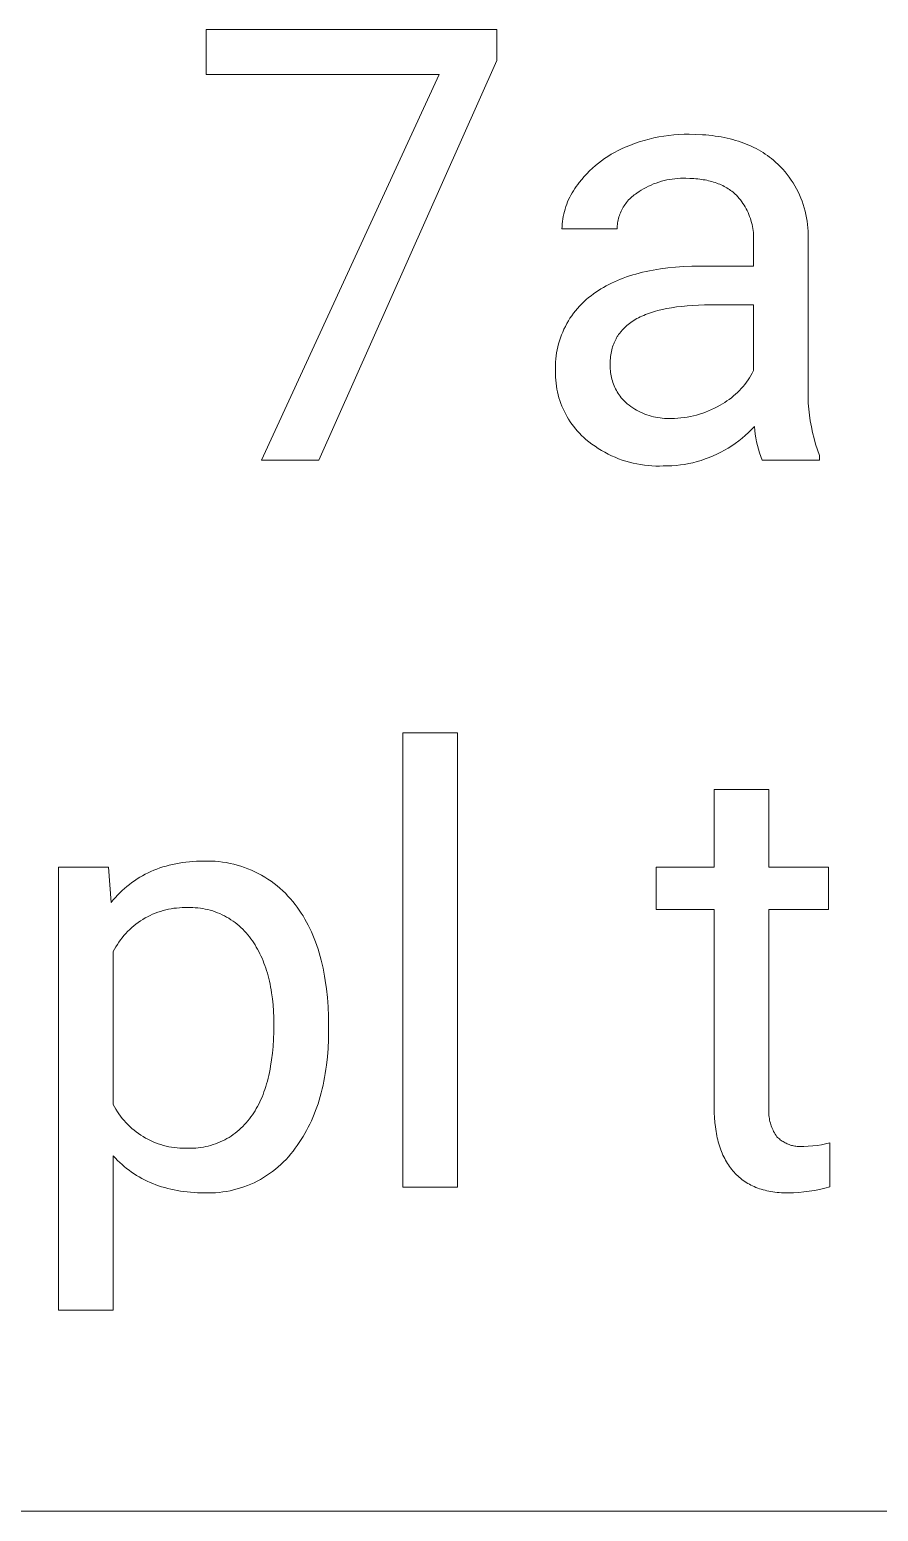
# Model space of a CAD drawing. Header units: millimetres. Extents: x 4001 to 9794, y -321 to 3726.
# Drawn here: x 8336 to 8444.2, y 2.4 to 191.2 of the extents above; entities that cross this region are included whole.
import ezdxf

# ---------------------------------------------------------------- set-up
doc = ezdxf.new("R2010")
doc.units = ezdxf.units.MM
doc.header["$MEASUREMENT"] = 0
doc.layers.add('Domyślny', color=7, linetype='Continuous', true_color=0x000000)

msp = doc.modelspace()

# ---------------------------------------------------------------- linework, layer by layer
at = {"layer": 'Domyślny', "color": 18, "lineweight": 15, "true_color": 0x000000}
for p, q in [((8358.5, 185.49), (8358.5, 191.22)), ((8358.5, 191.22), (8395.57, 191.22)), ((8395.57, 191.22), (8395.57, 187.3)), ((8395.57, 187.3), (8372.85, 136.36)), ((8388.19, 185.49), (8358.5, 185.49)), ((8365.54, 136.36), (8388.19, 185.49)), ((8415.59, 177.42), (8416.22, 177.55)), ((8416.22, 177.55), (8416.85, 177.65)), ((8416.85, 177.65), (8417.49, 177.74)), ((8417.49, 177.74), (8418.13, 177.81)), ((8418.13, 177.81), (8418.77, 177.85)), ((8418.77, 177.85), (8419.42, 177.88)), ((8419.42, 177.88), (8420.06, 177.88)), ((8420.06, 177.88), (8420.93, 177.87)), ((8420.93, 177.87), (8421.78, 177.83)), ((8421.78, 177.83), (8422.19, 177.8)), ((8422.19, 177.8), (8422.6, 177.76)), ((8422.6, 177.76), (8423, 177.71)), ((8423, 177.71), (8423.4, 177.66)), ((8423.4, 177.66), (8423.79, 177.6)), ((8423.79, 177.6), (8424.17, 177.54)), ((8424.17, 177.54), (8424.55, 177.47)), ((8424.55, 177.47), (8424.92, 177.39)), ((8410.14, 175.33), (8410.57, 175.58)), ((8410.57, 175.58), (8411.02, 175.81)), ((8411.02, 175.81), (8411.46, 176.02)), ((8411.46, 176.02), (8411.92, 176.22)), ((8411.92, 176.22), (8412.51, 176.47)), ((8412.51, 176.47), (8413.12, 176.7)), ((8413.12, 176.7), (8413.72, 176.91)), ((8413.72, 176.91), (8414.34, 177.1)), ((8414.34, 177.1), (8414.96, 177.27)), ((8414.96, 177.27), (8415.59, 177.42)), ((8424.92, 177.39), (8425.29, 177.3)), ((8425.29, 177.3), (8425.65, 177.21)), ((8425.65, 177.21), (8426, 177.11)), ((8426, 177.11), (8426.35, 177)), ((8426.35, 177), (8426.69, 176.89)), ((8426.69, 176.89), (8427.03, 176.77)), ((8427.03, 176.77), (8427.36, 176.64)), ((8427.36, 176.64), (8427.68, 176.5)), ((8427.68, 176.5), (8428, 176.36)), ((8428, 176.36), (8428.31, 176.21)), ((8428.31, 176.21), (8428.62, 176.06)), ((8428.62, 176.06), (8428.92, 175.9)), ((8428.92, 175.9), (8429.21, 175.73)), ((8429.21, 175.73), (8429.5, 175.55)), ((8407.74, 173.56), (8408.12, 173.89)), ((8408.12, 173.89), (8408.5, 174.2)), ((8408.5, 174.2), (8408.9, 174.51)), ((8408.9, 174.51), (8409.3, 174.79)), ((8409.3, 174.79), (8409.72, 175.07)), ((8409.72, 175.07), (8410.14, 175.33)), ((8429.5, 175.55), (8429.78, 175.37)), ((8429.78, 175.37), (8430.05, 175.18)), ((8430.05, 175.18), (8430.32, 174.98)), ((8430.32, 174.98), (8430.59, 174.78)), ((8430.59, 174.78), (8430.84, 174.57)), ((8430.84, 174.57), (8431.09, 174.35)), ((8431.09, 174.35), (8431.41, 174.05)), ((8431.41, 174.05), (8431.72, 173.75)), ((8431.72, 173.75), (8432.01, 173.43)), ((8406.06, 171.73), (8406.37, 172.12)), ((8406.37, 172.12), (8406.69, 172.49)), ((8406.69, 172.49), (8407.03, 172.86)), ((8407.03, 172.86), (8407.38, 173.22)), ((8407.38, 173.22), (8407.74, 173.56)), ((8416.53, 171.89), (8416.2, 171.79)), ((8416.87, 171.98), (8416.53, 171.89)), ((8417.22, 172.06), (8416.87, 171.98)), ((8417.56, 172.12), (8417.22, 172.06)), ((8417.91, 172.18), (8417.56, 172.12)), ((8418.25, 172.22), (8417.91, 172.18)), ((8418.6, 172.25), (8418.25, 172.22)), ((8418.95, 172.27), (8418.6, 172.25)), ((8419.3, 172.27), (8418.95, 172.27)), ((8419.66, 172.27), (8419.3, 172.27)), ((8420.18, 172.26), (8419.66, 172.27)), ((8420.69, 172.24), (8420.18, 172.26)), ((8420.93, 172.22), (8420.69, 172.24)), ((8421.18, 172.19), (8420.93, 172.22)), ((8421.42, 172.17), (8421.18, 172.19)), ((8421.65, 172.14), (8421.42, 172.17)), ((8421.88, 172.1), (8421.65, 172.14)), ((8422.11, 172.06), (8421.88, 172.1)), ((8422.33, 172.02), (8422.11, 172.06)), ((8422.55, 171.97), (8422.33, 172.02)), ((8422.77, 171.91), (8422.55, 171.97)), ((8422.98, 171.86), (8422.77, 171.91)), ((8423.19, 171.8), (8422.98, 171.86)), ((8432.01, 173.43), (8432.3, 173.1)), ((8432.3, 173.1), (8432.57, 172.76)), ((8432.57, 172.76), (8432.83, 172.41)), ((8432.83, 172.41), (8433.08, 172.05)), ((8433.08, 172.05), (8433.32, 171.69)), ((8404.84, 169.85), (8404.99, 170.13)), ((8404.99, 170.13), (8405.14, 170.41)), ((8405.14, 170.41), (8405.31, 170.69)), ((8405.31, 170.69), (8405.48, 170.96)), ((8405.48, 170.96), (8405.66, 171.22)), ((8405.66, 171.22), (8405.86, 171.48)), ((8405.86, 171.48), (8406.06, 171.73)), ((8412.92, 170.04), (8412.77, 169.91)), ((8413.07, 170.16), (8412.92, 170.04)), ((8413.23, 170.27), (8413.07, 170.16)), ((8413.39, 170.38), (8413.23, 170.27)), ((8413.68, 170.58), (8413.39, 170.38)), ((8413.97, 170.77), (8413.68, 170.58)), ((8414.27, 170.94), (8413.97, 170.77)), ((8414.58, 171.11), (8414.27, 170.94)), ((8414.9, 171.27), (8414.58, 171.11)), ((8415.21, 171.41), (8414.9, 171.27)), ((8415.54, 171.55), (8415.21, 171.41)), ((8415.87, 171.67), (8415.54, 171.55)), ((8416.2, 171.79), (8415.87, 171.67)), ((8423.39, 171.73), (8423.19, 171.8)), ((8423.59, 171.66), (8423.39, 171.73)), ((8423.78, 171.59), (8423.59, 171.66)), ((8423.98, 171.51), (8423.78, 171.59)), ((8424.16, 171.43), (8423.98, 171.51)), ((8424.35, 171.34), (8424.16, 171.43)), ((8424.53, 171.25), (8424.35, 171.34)), ((8424.7, 171.16), (8424.53, 171.25)), ((8424.87, 171.06), (8424.7, 171.16)), ((8425.04, 170.95), (8424.87, 171.06)), ((8425.2, 170.85), (8425.04, 170.95)), ((8425.36, 170.73), (8425.2, 170.85)), ((8425.52, 170.62), (8425.36, 170.73)), ((8425.67, 170.5), (8425.52, 170.62)), ((8425.82, 170.37), (8425.67, 170.5)), ((8425.96, 170.24), (8425.82, 170.37)), ((8426.1, 170.11), (8425.96, 170.24)), ((8426.28, 169.91), (8426.1, 170.11)), ((8426.45, 169.71), (8426.28, 169.91)), ((8433.32, 171.69), (8433.55, 171.32)), ((8433.55, 171.32), (8433.76, 170.94)), ((8433.76, 170.94), (8433.96, 170.55)), ((8433.96, 170.55), (8434.14, 170.15)), ((8434.14, 170.15), (8434.31, 169.75)), ((8404.09, 167.73), (8404.17, 168.05)), ((8404.17, 168.05), (8404.25, 168.36)), ((8404.25, 168.36), (8404.35, 168.66)), ((8404.35, 168.66), (8404.46, 168.96)), ((8404.46, 168.96), (8404.58, 169.26)), ((8404.58, 169.26), (8404.7, 169.56)), ((8404.7, 169.56), (8404.84, 169.85)), ((8411.39, 168.07), (8411.32, 167.89)), ((8411.48, 168.24), (8411.39, 168.07)), ((8411.57, 168.41), (8411.48, 168.24)), ((8411.66, 168.58), (8411.57, 168.41)), ((8411.77, 168.75), (8411.66, 168.58)), ((8411.87, 168.91), (8411.77, 168.75)), ((8411.99, 169.06), (8411.87, 168.91)), ((8412.1, 169.21), (8411.99, 169.06)), ((8412.23, 169.36), (8412.1, 169.21)), ((8412.36, 169.51), (8412.23, 169.36)), ((8412.49, 169.65), (8412.36, 169.51)), ((8412.63, 169.78), (8412.49, 169.65)), ((8412.77, 169.91), (8412.63, 169.78)), ((8426.62, 169.51), (8426.45, 169.71)), ((8426.78, 169.29), (8426.62, 169.51)), ((8426.94, 169.08), (8426.78, 169.29)), ((8427.08, 168.85), (8426.94, 169.08)), ((8427.22, 168.62), (8427.08, 168.85)), ((8427.35, 168.39), (8427.22, 168.62)), ((8427.47, 168.16), (8427.35, 168.39)), ((8427.59, 167.91), (8427.47, 168.16)), ((8434.31, 169.75), (8434.47, 169.35)), ((8434.47, 169.35), (8434.61, 168.94)), ((8434.61, 168.94), (8434.74, 168.52)), ((8434.74, 168.52), (8434.85, 168.1)), ((8434.85, 168.1), (8434.96, 167.68)), ((8403.86, 165.83), (8403.87, 166.15)), ((8403.87, 166.15), (8403.89, 166.47)), ((8403.89, 166.47), (8403.93, 166.79)), ((8403.93, 166.79), (8403.97, 167.1)), ((8403.97, 167.1), (8404.03, 167.42)), ((8404.03, 167.42), (8404.09, 167.73)), ((8410.9, 166.21), (8410.89, 166.02)), ((8410.92, 166.4), (8410.9, 166.21)), ((8410.95, 166.6), (8410.92, 166.4)), ((8410.98, 166.79), (8410.95, 166.6)), ((8411.02, 166.97), (8410.98, 166.79)), ((8411.07, 167.16), (8411.02, 166.97)), ((8411.12, 167.35), (8411.07, 167.16)), ((8411.18, 167.53), (8411.12, 167.35)), ((8411.24, 167.71), (8411.18, 167.53)), ((8411.32, 167.89), (8411.24, 167.71)), ((8427.7, 167.67), (8427.59, 167.91)), ((8427.79, 167.42), (8427.7, 167.67)), ((8427.88, 167.17), (8427.79, 167.42)), ((8427.96, 166.92), (8427.88, 167.17)), ((8428.03, 166.66), (8427.96, 166.92)), ((8428.1, 166.4), (8428.03, 166.66)), ((8428.15, 166.14), (8428.1, 166.4)), ((8428.2, 165.88), (8428.15, 166.14)), ((8434.96, 167.68), (8435.04, 167.25)), ((8435.04, 167.25), (8435.11, 166.82)), ((8435.11, 166.82), (8435.17, 166.39)), ((8435.17, 166.39), (8435.21, 165.95)), ((8410.88, 165.83), (8403.86, 165.83)), ((8410.89, 166.02), (8410.88, 165.83)), ((8428.23, 165.61), (8428.2, 165.88)), ((8428.26, 165.35), (8428.23, 165.61)), ((8428.28, 165.08), (8428.26, 165.35)), ((8428.29, 164.82), (8428.28, 165.08)), ((8428.28, 164.28), (8428.29, 164.55)), ((8428.28, 161.08), (8428.28, 164.28)), ((8428.29, 164.55), (8428.29, 164.82)), ((8435.21, 165.95), (8435.23, 165.52)), ((8435.23, 165.52), (8435.25, 165.09)), ((8435.25, 165.09), (8435.24, 164.65)), ((8435.24, 164.65), (8435.24, 145.9)), ((8414.58, 160.41), (8415.02, 160.5)), ((8415.02, 160.5), (8415.47, 160.58)), ((8415.47, 160.58), (8416.4, 160.74)), ((8416.4, 160.74), (8417.36, 160.86)), ((8417.36, 160.86), (8418.35, 160.96)), ((8418.35, 160.96), (8419.36, 161.03)), ((8419.36, 161.03), (8420.41, 161.07)), ((8420.41, 161.07), (8421.49, 161.08)), ((8421.49, 161.08), (8428.28, 161.08)), ((8409.5, 158.57), (8409.84, 158.75)), ((8409.84, 158.75), (8410.19, 158.93)), ((8410.19, 158.93), (8410.55, 159.1)), ((8410.55, 159.1), (8410.92, 159.26)), ((8410.92, 159.26), (8411.3, 159.41)), ((8411.3, 159.41), (8411.68, 159.56)), ((8411.68, 159.56), (8412.07, 159.7)), ((8412.07, 159.7), (8412.47, 159.84)), ((8412.47, 159.84), (8412.88, 159.96)), ((8412.88, 159.96), (8413.29, 160.08)), ((8413.29, 160.08), (8413.71, 160.2)), ((8413.71, 160.2), (8414.14, 160.31)), ((8414.14, 160.31), (8414.58, 160.41)), ((8406.66, 156.55), (8406.95, 156.82)), ((8406.95, 156.82), (8407.26, 157.07)), ((8407.26, 157.07), (8407.57, 157.32)), ((8407.57, 157.32), (8407.89, 157.55)), ((8407.89, 157.55), (8408.19, 157.77)), ((8408.19, 157.77), (8408.51, 157.98)), ((8408.51, 157.98), (8408.83, 158.18)), ((8408.83, 158.18), (8409.16, 158.38)), ((8409.16, 158.38), (8409.5, 158.57)), ((8405.11, 154.76), (8405.34, 155.08)), ((8405.34, 155.08), (8405.58, 155.4)), ((8405.58, 155.4), (8405.84, 155.7)), ((8405.84, 155.7), (8406.1, 155.99)), ((8406.1, 155.99), (8406.38, 156.28)), ((8406.38, 156.28), (8406.66, 156.55)), ((8414.29, 154.81), (8414.06, 154.71)), ((8414.52, 154.91), (8414.29, 154.81)), ((8414.76, 155), (8414.52, 154.91)), ((8415.01, 155.09), (8414.76, 155)), ((8415.26, 155.18), (8415.01, 155.09)), ((8415.52, 155.26), (8415.26, 155.18)), ((8415.79, 155.34), (8415.52, 155.26)), ((8416.06, 155.41), (8415.79, 155.34)), ((8416.62, 155.55), (8416.06, 155.41)), ((8417.21, 155.68), (8416.62, 155.55)), ((8417.83, 155.79), (8417.21, 155.68)), ((8418.46, 155.88), (8417.83, 155.79)), ((8419.13, 155.96), (8418.46, 155.88)), ((8419.81, 156.03), (8419.13, 155.96)), ((8420.53, 156.08), (8419.81, 156.03)), ((8421.27, 156.11), (8420.53, 156.08)), ((8422.03, 156.14), (8421.27, 156.11)), ((8422.82, 156.14), (8422.03, 156.14)), ((8428.28, 156.14), (8422.82, 156.14)), ((8428.28, 147.77), (8428.28, 156.14)), ((8403.95, 152.69), (8404.11, 153.05)), ((8404.11, 153.05), (8404.29, 153.41)), ((8404.29, 153.41), (8404.47, 153.76)), ((8404.47, 153.76), (8404.67, 154.1)), ((8404.67, 154.1), (8404.88, 154.44)), ((8404.88, 154.44), (8405.11, 154.76)), ((8411.66, 153.07), (8411.52, 152.92)), ((8411.81, 153.22), (8411.66, 153.07)), ((8411.96, 153.36), (8411.81, 153.22)), ((8412.12, 153.5), (8411.96, 153.36)), ((8412.29, 153.64), (8412.12, 153.5)), ((8412.46, 153.77), (8412.29, 153.64)), ((8412.64, 153.9), (8412.46, 153.77)), ((8412.82, 154.03), (8412.64, 153.9)), ((8413.01, 154.15), (8412.82, 154.03)), ((8413.21, 154.27), (8413.01, 154.15)), ((8413.41, 154.39), (8413.21, 154.27)), ((8413.62, 154.5), (8413.41, 154.39)), ((8413.84, 154.61), (8413.62, 154.5)), ((8414.06, 154.71), (8413.84, 154.61)), ((8403.33, 150.82), (8403.43, 151.2)), ((8403.43, 151.2), (8403.54, 151.58)), ((8403.54, 151.58), (8403.66, 151.96)), ((8403.66, 151.96), (8403.8, 152.33)), ((8403.8, 152.33), (8403.95, 152.69)), ((8410.46, 151.19), (8410.39, 151)), ((8410.5, 151.29), (8410.46, 151.19)), ((8410.54, 151.38), (8410.5, 151.29)), ((8410.58, 151.48), (8410.54, 151.38)), ((8410.62, 151.57), (8410.58, 151.48)), ((8410.67, 151.66), (8410.62, 151.57)), ((8410.71, 151.75), (8410.67, 151.66)), ((8410.76, 151.84), (8410.71, 151.75)), ((8410.81, 151.93), (8410.76, 151.84)), ((8410.86, 152.02), (8410.81, 151.93)), ((8410.91, 152.1), (8410.86, 152.02)), ((8410.97, 152.19), (8410.91, 152.1)), ((8411.02, 152.27), (8410.97, 152.19)), ((8411.08, 152.36), (8411.02, 152.27)), ((8411.14, 152.44), (8411.08, 152.36)), ((8411.2, 152.52), (8411.14, 152.44)), ((8411.26, 152.6), (8411.2, 152.52)), ((8411.32, 152.68), (8411.26, 152.6)), ((8411.39, 152.76), (8411.32, 152.68)), ((8411.52, 152.92), (8411.39, 152.76)), ((8403.04, 148.86), (8403.07, 149.26)), ((8403.07, 149.26), (8403.11, 149.65)), ((8403.11, 149.65), (8403.17, 150.04)), ((8403.17, 150.04), (8403.24, 150.43)), ((8403.24, 150.43), (8403.33, 150.82)), ((8410.04, 149.33), (8410.02, 149.1)), ((8410.06, 149.55), (8410.04, 149.33)), ((8410.09, 149.77), (8410.06, 149.55)), ((8410.12, 149.98), (8410.09, 149.77)), ((8410.16, 150.19), (8410.12, 149.98)), ((8410.21, 150.4), (8410.16, 150.19)), ((8410.26, 150.61), (8410.21, 150.4)), ((8410.32, 150.81), (8410.26, 150.61)), ((8410.39, 151), (8410.32, 150.81)), ((8403.02, 148.47), (8403.04, 148.86)), ((8403.02, 148.07), (8403.02, 148.47)), ((8403.03, 147.67), (8403.02, 148.07)), ((8403.03, 147.3), (8403.03, 147.67)), ((8403.04, 146.92), (8403.03, 147.3)), ((8410.01, 148.64), (8410, 148.42)), ((8410, 148.42), (8410, 148.2)), ((8410, 148.2), (8410.01, 147.98)), ((8410.02, 149.1), (8410.01, 148.87)), ((8410.01, 148.87), (8410.01, 148.64)), ((8410.01, 147.98), (8410.03, 147.76)), ((8410.03, 147.76), (8410.05, 147.54)), ((8410.05, 147.54), (8410.08, 147.32)), ((8410.08, 147.32), (8410.12, 147.1)), ((8427.95, 147.16), (8428.12, 147.46)), ((8428.12, 147.46), (8428.28, 147.77)), ((8403.06, 146.54), (8403.04, 146.92)), ((8403.1, 146.17), (8403.06, 146.54)), ((8403.15, 145.79), (8403.1, 146.17)), ((8403.21, 145.42), (8403.15, 145.79)), ((8403.28, 145.05), (8403.21, 145.42)), ((8410.12, 147.1), (8410.17, 146.88)), ((8410.17, 146.88), (8410.22, 146.67)), ((8410.22, 146.67), (8410.28, 146.46)), ((8410.28, 146.46), (8410.35, 146.25)), ((8410.35, 146.25), (8410.43, 146.04)), ((8410.43, 146.04), (8410.51, 145.83)), ((8410.51, 145.83), (8410.6, 145.63)), ((8410.6, 145.63), (8410.7, 145.43)), ((8410.7, 145.43), (8410.8, 145.24)), ((8426.49, 145.24), (8426.72, 145.5)), ((8426.72, 145.5), (8426.95, 145.76)), ((8426.95, 145.76), (8427.17, 146.02)), ((8427.17, 146.02), (8427.38, 146.3)), ((8427.38, 146.3), (8427.58, 146.58)), ((8427.58, 146.58), (8427.77, 146.87)), ((8427.77, 146.87), (8427.95, 147.16)), ((8435.24, 145.9), (8435.23, 145.14)), ((8403.37, 144.68), (8403.28, 145.05)), ((8403.47, 144.32), (8403.37, 144.68)), ((8403.59, 143.96), (8403.47, 144.32)), ((8403.71, 143.6), (8403.59, 143.96)), ((8403.85, 143.25), (8403.71, 143.6)), ((8410.8, 145.24), (8410.91, 145.05)), ((8410.91, 145.05), (8411.03, 144.86)), ((8411.03, 144.86), (8411.16, 144.67)), ((8411.16, 144.67), (8411.29, 144.5)), ((8411.29, 144.5), (8411.42, 144.32)), ((8411.42, 144.32), (8411.56, 144.15)), ((8411.56, 144.15), (8411.71, 143.99)), ((8411.71, 143.99), (8411.87, 143.83)), ((8411.87, 143.83), (8412.03, 143.68)), ((8412.03, 143.68), (8412.19, 143.53)), ((8412.19, 143.53), (8412.42, 143.35)), ((8424.01, 143.37), (8424.32, 143.54)), ((8424.32, 143.54), (8424.61, 143.72)), ((8424.61, 143.72), (8424.9, 143.91)), ((8424.9, 143.91), (8425.18, 144.11)), ((8425.18, 144.11), (8425.46, 144.32)), ((8425.46, 144.32), (8425.73, 144.54)), ((8425.73, 144.54), (8425.99, 144.76)), ((8425.99, 144.76), (8426.24, 145)), ((8426.24, 145), (8426.49, 145.24)), ((8435.23, 145.14), (8435.24, 144.38)), ((8435.24, 144.38), (8435.27, 143.62)), ((8435.27, 143.62), (8435.33, 142.87)), ((8404, 142.9), (8403.85, 143.25)), ((8404.16, 142.56), (8404, 142.9)), ((8404.33, 142.23), (8404.16, 142.56)), ((8404.51, 141.9), (8404.33, 142.23)), ((8404.71, 141.57), (8404.51, 141.9)), ((8412.42, 143.35), (8412.65, 143.18)), ((8412.65, 143.18), (8412.89, 143.02)), ((8412.89, 143.02), (8413.13, 142.87)), ((8413.13, 142.87), (8413.38, 142.72)), ((8413.38, 142.72), (8413.63, 142.59)), ((8413.63, 142.59), (8413.89, 142.46)), ((8413.89, 142.46), (8414.15, 142.34)), ((8414.15, 142.34), (8414.42, 142.23)), ((8414.42, 142.23), (8414.69, 142.13)), ((8414.69, 142.13), (8414.96, 142.04)), ((8414.96, 142.04), (8415.24, 141.96)), ((8415.24, 141.96), (8415.52, 141.89)), ((8415.52, 141.89), (8415.8, 141.83)), ((8415.8, 141.83), (8416.08, 141.78)), ((8416.08, 141.78), (8416.37, 141.74)), ((8416.37, 141.74), (8416.65, 141.7)), ((8416.65, 141.7), (8416.94, 141.68)), ((8416.94, 141.68), (8417.23, 141.67)), ((8417.23, 141.67), (8417.52, 141.67)), ((8417.52, 141.67), (8417.8, 141.68)), ((8417.8, 141.68), (8418.21, 141.68)), ((8418.21, 141.68), (8418.62, 141.7)), ((8418.62, 141.7), (8419.02, 141.74)), ((8419.02, 141.74), (8419.43, 141.78)), ((8419.43, 141.78), (8419.83, 141.84)), ((8419.83, 141.84), (8420.23, 141.92)), ((8420.23, 141.92), (8420.63, 142)), ((8420.63, 142), (8421.02, 142.11)), ((8421.02, 142.11), (8421.41, 142.22)), ((8421.41, 142.22), (8421.8, 142.35)), ((8421.8, 142.35), (8422.18, 142.49)), ((8422.18, 142.49), (8422.56, 142.64)), ((8422.56, 142.64), (8422.93, 142.8)), ((8422.93, 142.8), (8423.3, 142.98)), ((8423.3, 142.98), (8423.66, 143.17)), ((8423.66, 143.17), (8424.01, 143.37)), ((8435.33, 142.87), (8435.41, 142.11)), ((8435.41, 142.11), (8435.52, 141.36)), ((8404.91, 141.26), (8404.71, 141.57)), ((8405.13, 140.95), (8404.91, 141.26)), ((8405.36, 140.65), (8405.13, 140.95)), ((8405.59, 140.35), (8405.36, 140.65)), ((8405.84, 140.07), (8405.59, 140.35)), ((8406.1, 139.79), (8405.84, 140.07)), ((8406.36, 139.52), (8406.1, 139.79)), ((8427.63, 139.88), (8427.23, 139.51)), ((8428.02, 140.26), (8427.63, 139.88)), ((8428.39, 140.65), (8428.02, 140.26)), ((8428.44, 140.16), (8428.39, 140.65)), ((8428.5, 139.68), (8428.44, 140.16)), ((8435.52, 141.36), (8435.66, 140.62)), ((8435.66, 140.62), (8435.82, 139.87)), ((8435.82, 139.87), (8436, 139.14)), ((8406.64, 139.26), (8406.36, 139.52)), ((8406.92, 139.01), (8406.64, 139.26)), ((8407.3, 138.71), (8406.92, 139.01)), ((8407.68, 138.41), (8407.3, 138.71)), ((8408.08, 138.13), (8407.68, 138.41)), ((8408.48, 137.86), (8408.08, 138.13)), ((8408.89, 137.6), (8408.48, 137.86)), ((8425.05, 137.9), (8424.58, 137.63)), ((8425.51, 138.19), (8425.05, 137.9)), ((8425.95, 138.5), (8425.51, 138.19)), ((8426.39, 138.82), (8425.95, 138.5)), ((8426.82, 139.16), (8426.39, 138.82)), ((8427.23, 139.51), (8426.82, 139.16)), ((8428.57, 139.19), (8428.5, 139.68)), ((8428.67, 138.71), (8428.57, 139.19)), ((8428.78, 138.24), (8428.67, 138.71)), ((8428.9, 137.76), (8428.78, 138.24)), ((8436, 139.14), (8436.2, 138.41)), ((8436.2, 138.41), (8436.43, 137.68)), ((8372.85, 136.36), (8365.54, 136.36)), ((8409.32, 137.36), (8408.89, 137.6)), ((8409.74, 137.14), (8409.32, 137.36)), ((8410.18, 136.93), (8409.74, 137.14)), ((8410.62, 136.73), (8410.18, 136.93)), ((8411.07, 136.55), (8410.62, 136.73)), ((8411.53, 136.38), (8411.07, 136.55)), ((8411.99, 136.23), (8411.53, 136.38)), ((8412.46, 136.1), (8411.99, 136.23)), ((8412.93, 135.98), (8412.46, 136.1)), ((8413.4, 135.88), (8412.93, 135.98)), ((8420.55, 136.04), (8420.02, 135.93)), ((8421.08, 136.18), (8420.55, 136.04)), ((8421.6, 136.33), (8421.08, 136.18)), ((8422.11, 136.51), (8421.6, 136.33)), ((8422.62, 136.69), (8422.11, 136.51)), ((8423.12, 136.9), (8422.62, 136.69)), ((8423.62, 137.13), (8423.12, 136.9)), ((8424.1, 137.37), (8423.62, 137.13)), ((8424.58, 137.63), (8424.1, 137.37)), ((8429.04, 137.29), (8428.9, 137.76)), ((8429.2, 136.83), (8429.04, 137.29)), ((8429.38, 136.37), (8429.2, 136.83)), ((8436.69, 136.37), (8429.38, 136.37)), ((8436.43, 137.68), (8436.69, 136.97)), ((8436.69, 136.97), (8436.69, 136.37)), ((8413.88, 135.79), (8413.4, 135.88)), ((8414.36, 135.72), (8413.88, 135.79)), ((8414.84, 135.67), (8414.36, 135.72)), ((8415.33, 135.63), (8414.84, 135.67)), ((8415.81, 135.61), (8415.33, 135.63)), ((8416.3, 135.61), (8415.81, 135.61)), ((8416.78, 135.62), (8416.3, 135.61)), ((8417.32, 135.62), (8416.78, 135.62)), ((8417.87, 135.65), (8417.32, 135.62)), ((8418.41, 135.69), (8417.87, 135.65)), ((8418.95, 135.75), (8418.41, 135.69)), ((8419.48, 135.83), (8418.95, 135.75)), ((8420.02, 135.93), (8419.48, 135.83)), ((8383.55, 43.75), (8383.55, 101.62)), ((8383.55, 101.62), (8390.52, 101.62)), ((8390.52, 101.62), (8390.52, 43.75)), ((8423.27, 84.52), (8423.27, 94.39)), ((8423.27, 94.39), (8430.24, 94.39)), ((8430.24, 94.39), (8430.24, 84.52)), ((8354.62, 84.94), (8355.04, 85.02)), ((8355.04, 85.02), (8355.47, 85.09)), ((8355.47, 85.09), (8355.91, 85.14)), ((8355.91, 85.14), (8356.35, 85.19)), ((8356.35, 85.19), (8356.81, 85.23)), ((8356.81, 85.23), (8357.26, 85.25)), ((8357.26, 85.25), (8357.73, 85.27)), ((8357.73, 85.27), (8358.2, 85.27)), ((8358.2, 85.27), (8358.68, 85.28)), ((8358.68, 85.28), (8359.15, 85.27)), ((8359.15, 85.27), (8359.63, 85.25)), ((8359.63, 85.25), (8360.11, 85.21)), ((8360.11, 85.21), (8360.59, 85.15)), ((8360.59, 85.15), (8361.06, 85.08)), ((8361.06, 85.08), (8361.53, 84.99)), ((8361.53, 84.99), (8362, 84.88)), ((8339.66, 28.08), (8339.66, 84.52)), ((8339.66, 84.52), (8346.03, 84.52)), ((8346.03, 84.52), (8346.37, 80.01)), ((8349.69, 83), (8350.03, 83.21)), ((8350.03, 83.21), (8350.37, 83.42)), ((8350.37, 83.42), (8350.73, 83.61)), ((8350.73, 83.61), (8351.09, 83.79)), ((8351.09, 83.79), (8351.45, 83.96)), ((8351.45, 83.96), (8351.83, 84.11)), ((8351.83, 84.11), (8352.21, 84.26)), ((8352.21, 84.26), (8352.59, 84.4)), ((8352.59, 84.4), (8352.98, 84.53)), ((8352.98, 84.53), (8353.38, 84.65)), ((8353.38, 84.65), (8353.79, 84.76)), ((8353.79, 84.76), (8354.2, 84.86)), ((8354.2, 84.86), (8354.62, 84.94)), ((8362, 84.88), (8362.46, 84.76)), ((8362.46, 84.76), (8362.92, 84.63)), ((8362.92, 84.63), (8363.37, 84.47)), ((8363.37, 84.47), (8363.82, 84.31)), ((8363.82, 84.31), (8364.26, 84.12)), ((8364.26, 84.12), (8364.7, 83.93)), ((8364.7, 83.93), (8365.13, 83.71)), ((8365.13, 83.71), (8365.55, 83.49)), ((8365.55, 83.49), (8365.96, 83.24)), ((8365.96, 83.24), (8366.37, 82.99)), ((8415.85, 79.13), (8415.85, 84.52)), ((8415.85, 84.52), (8423.27, 84.52)), ((8430.24, 84.52), (8437.86, 84.52)), ((8437.86, 84.52), (8437.86, 79.13)), ((8347.2, 80.95), (8347.49, 81.24)), ((8347.49, 81.24), (8347.78, 81.52)), ((8347.78, 81.52), (8348.08, 81.8)), ((8348.08, 81.8), (8348.39, 82.06)), ((8348.39, 82.06), (8348.71, 82.31)), ((8348.71, 82.31), (8349.03, 82.55)), ((8349.03, 82.55), (8349.35, 82.78)), ((8349.35, 82.78), (8349.69, 83)), ((8366.37, 82.99), (8366.76, 82.72)), ((8366.76, 82.72), (8367.15, 82.44)), ((8367.15, 82.44), (8367.53, 82.14)), ((8367.53, 82.14), (8367.89, 81.83)), ((8367.89, 81.83), (8368.25, 81.51)), ((8368.25, 81.51), (8368.59, 81.18)), ((8346.37, 80.01), (8346.64, 80.33)), ((8346.64, 80.33), (8346.92, 80.64)), ((8346.92, 80.64), (8347.2, 80.95)), ((8354.72, 79.3), (8354.37, 79.26)), ((8355.08, 79.33), (8354.72, 79.3)), ((8355.43, 79.35), (8355.08, 79.33)), ((8355.78, 79.36), (8355.43, 79.35)), ((8356.13, 79.35), (8355.78, 79.36)), ((8356.46, 79.36), (8356.13, 79.35)), ((8356.78, 79.35), (8356.46, 79.36)), ((8357.1, 79.34), (8356.78, 79.35)), ((8357.43, 79.31), (8357.1, 79.34)), ((8357.75, 79.27), (8357.43, 79.31)), ((8368.59, 81.18), (8368.92, 80.83)), ((8368.92, 80.83), (8369.24, 80.48)), ((8369.24, 80.48), (8369.55, 80.11)), ((8369.55, 80.11), (8369.85, 79.74)), ((8369.85, 79.74), (8370.11, 79.39)), ((8370.11, 79.39), (8370.36, 79.03)), ((8349.82, 77.46), (8349.54, 77.25)), ((8350.12, 77.66), (8349.82, 77.46)), ((8350.41, 77.85), (8350.12, 77.66)), ((8350.72, 78.03), (8350.41, 77.85)), ((8351.03, 78.19), (8350.72, 78.03)), ((8351.34, 78.35), (8351.03, 78.19)), ((8351.66, 78.5), (8351.34, 78.35)), ((8351.99, 78.64), (8351.66, 78.5)), ((8352.32, 78.76), (8351.99, 78.64)), ((8352.65, 78.87), (8352.32, 78.76)), ((8352.99, 78.98), (8352.65, 78.87)), ((8353.33, 79.07), (8352.99, 78.98)), ((8353.68, 79.14), (8353.33, 79.07)), ((8354.02, 79.21), (8353.68, 79.14)), ((8354.37, 79.26), (8354.02, 79.21)), ((8358.07, 79.22), (8357.75, 79.27)), ((8358.38, 79.16), (8358.07, 79.22)), ((8358.7, 79.09), (8358.38, 79.16)), ((8359.01, 79.01), (8358.7, 79.09)), ((8359.32, 78.92), (8359.01, 79.01)), ((8359.63, 78.82), (8359.32, 78.92)), ((8359.93, 78.7), (8359.63, 78.82)), ((8360.23, 78.58), (8359.93, 78.7)), ((8360.53, 78.45), (8360.23, 78.58)), ((8360.82, 78.3), (8360.53, 78.45)), ((8361.1, 78.15), (8360.82, 78.3)), ((8361.38, 77.99), (8361.1, 78.15)), ((8361.65, 77.81), (8361.38, 77.99)), ((8361.92, 77.63), (8361.65, 77.81)), ((8362.18, 77.44), (8361.92, 77.63)), ((8362.44, 77.24), (8362.18, 77.44)), ((8370.36, 79.03), (8370.61, 78.66)), ((8370.61, 78.66), (8370.85, 78.29)), ((8370.85, 78.29), (8371.07, 77.9)), ((8371.07, 77.9), (8371.29, 77.51)), ((8371.29, 77.51), (8371.5, 77.11)), ((8423.27, 79.13), (8415.85, 79.13)), ((8423.27, 53.84), (8423.27, 79.13)), ((8437.86, 79.13), (8430.24, 79.13)), ((8430.24, 79.13), (8430.24, 53.83)), ((8347.78, 75.52), (8347.57, 75.24)), ((8348.01, 75.79), (8347.78, 75.52)), ((8348.24, 76.05), (8348.01, 75.79)), ((8348.48, 76.31), (8348.24, 76.05)), ((8348.74, 76.56), (8348.48, 76.31)), ((8349, 76.8), (8348.74, 76.56)), ((8349.26, 77.03), (8349, 76.8)), ((8349.54, 77.25), (8349.26, 77.03)), ((8362.68, 77.03), (8362.44, 77.24)), ((8362.92, 76.82), (8362.68, 77.03)), ((8363.16, 76.59), (8362.92, 76.82)), ((8363.38, 76.36), (8363.16, 76.59)), ((8363.6, 76.12), (8363.38, 76.36)), ((8363.81, 75.87), (8363.6, 76.12)), ((8364.01, 75.62), (8363.81, 75.87)), ((8364.2, 75.36), (8364.01, 75.62)), ((8371.5, 77.11), (8371.71, 76.7)), ((8371.71, 76.7), (8371.9, 76.28)), ((8371.9, 76.28), (8372.09, 75.86)), ((8372.09, 75.86), (8372.27, 75.42)), ((8346.81, 74.05), (8346.64, 73.74)), ((8346.64, 73.74), (8346.64, 54.27)), ((8346.98, 74.36), (8346.81, 74.05)), ((8347.17, 74.66), (8346.98, 74.36)), ((8347.36, 74.95), (8347.17, 74.66)), ((8347.57, 75.24), (8347.36, 74.95)), ((8364.38, 75.11), (8364.2, 75.36)), ((8364.55, 74.85), (8364.38, 75.11)), ((8364.72, 74.59), (8364.55, 74.85)), ((8364.88, 74.32), (8364.72, 74.59)), ((8365.04, 74.04), (8364.88, 74.32)), ((8365.19, 73.76), (8365.04, 74.04)), ((8365.34, 73.48), (8365.19, 73.76)), ((8372.27, 75.42), (8372.44, 74.98)), ((8372.44, 74.98), (8372.6, 74.53)), ((8372.6, 74.53), (8372.75, 74.07)), ((8372.75, 74.07), (8372.9, 73.6)), ((8365.48, 73.19), (8365.34, 73.48)), ((8365.61, 72.89), (8365.48, 73.19)), ((8365.74, 72.59), (8365.61, 72.89)), ((8365.86, 72.28), (8365.74, 72.59)), ((8365.98, 71.96), (8365.86, 72.28)), ((8366.09, 71.64), (8365.98, 71.96)), ((8372.9, 73.6), (8373.03, 73.12)), ((8373.03, 73.12), (8373.16, 72.64)), ((8373.16, 72.64), (8373.28, 72.14)), ((8373.28, 72.14), (8373.39, 71.64)), ((8366.2, 71.32), (8366.09, 71.64)), ((8366.3, 70.99), (8366.2, 71.32)), ((8366.39, 70.65), (8366.3, 70.99)), ((8366.48, 70.3), (8366.39, 70.65)), ((8366.57, 69.96), (8366.48, 70.3)), ((8366.64, 69.6), (8366.57, 69.96)), ((8373.39, 71.64), (8373.5, 71.13)), ((8373.5, 71.13), (8373.59, 70.61)), ((8373.59, 70.61), (8373.68, 70.08)), ((8373.68, 70.08), (8373.83, 69)), ((8366.71, 69.24), (8366.64, 69.6)), ((8366.78, 68.87), (8366.71, 69.24)), ((8366.84, 68.5), (8366.78, 68.87)), ((8366.94, 67.74), (8366.84, 68.5)), ((8373.83, 69), (8373.94, 67.88)), ((8367.03, 66.96), (8366.94, 67.74)), ((8367.08, 66.15), (8367.03, 66.96)), ((8367.12, 65.33), (8367.08, 66.15)), ((8373.94, 67.88), (8374.03, 66.73)), ((8374.03, 66.73), (8374.08, 65.54)), ((8367.13, 64.48), (8367.12, 65.33)), ((8367.12, 63.51), (8367.13, 64.48)), ((8374.08, 65.54), (8374.09, 64.32)), ((8374.09, 64.32), (8374.09, 63.69)), ((8367.03, 61.67), (8367.08, 62.58)), ((8367.08, 62.58), (8367.12, 63.51)), ((8374.08, 62.54), (8374.03, 61.42)), ((8374.09, 63.69), (8374.08, 62.54)), ((8366.84, 59.96), (8366.94, 60.8)), ((8366.94, 60.8), (8367.03, 61.67)), ((8374.03, 61.42), (8373.94, 60.33)), ((8366.57, 58.36), (8366.64, 58.75)), ((8366.64, 58.75), (8366.71, 59.14)), ((8366.71, 59.14), (8366.84, 59.96)), ((8373.76, 58.75), (8373.68, 58.23)), ((8373.83, 59.27), (8373.76, 58.75)), ((8373.94, 60.33), (8373.83, 59.27)), ((8366.09, 56.54), (8366.2, 56.89)), ((8366.2, 56.89), (8366.3, 57.24)), ((8366.3, 57.24), (8366.39, 57.61)), ((8366.39, 57.61), (8366.48, 57.98)), ((8366.48, 57.98), (8366.57, 58.36)), ((8373.39, 56.73), (8373.28, 56.25)), ((8373.5, 57.22), (8373.39, 56.73)), ((8373.59, 57.72), (8373.5, 57.22)), ((8373.68, 58.23), (8373.59, 57.72)), ((8365.34, 54.6), (8365.48, 54.9)), ((8365.48, 54.9), (8365.61, 55.22)), ((8365.61, 55.22), (8365.74, 55.53)), ((8365.74, 55.53), (8365.86, 55.86)), ((8365.86, 55.86), (8365.98, 56.19)), ((8365.98, 56.19), (8366.09, 56.54)), ((8372.9, 54.83), (8372.75, 54.37)), ((8373.03, 55.3), (8372.9, 54.83)), ((8373.16, 55.77), (8373.03, 55.3)), ((8373.28, 56.25), (8373.16, 55.77)), ((8346.64, 54.27), (8346.81, 53.96)), ((8346.81, 53.96), (8346.99, 53.65)), ((8346.99, 53.65), (8347.17, 53.35)), ((8347.17, 53.35), (8347.37, 53.06)), ((8347.37, 53.06), (8347.58, 52.77)), ((8364.2, 52.69), (8364.38, 52.94)), ((8364.38, 52.94), (8364.55, 53.2)), ((8364.55, 53.2), (8364.72, 53.46)), ((8364.72, 53.46), (8364.88, 53.74)), ((8364.88, 53.74), (8365.04, 54.02)), ((8365.04, 54.02), (8365.19, 54.31)), ((8365.19, 54.31), (8365.34, 54.6)), ((8372.27, 53.04), (8372.09, 52.61)), ((8372.44, 53.48), (8372.27, 53.04)), ((8372.6, 53.92), (8372.44, 53.48)), ((8372.75, 54.37), (8372.6, 53.92)), ((8423.28, 53.21), (8423.27, 53.84)), ((8423.31, 52.59), (8423.28, 53.21)), ((8430.24, 53.83), (8430.22, 53.63)), ((8430.22, 53.63), (8430.22, 53.44)), ((8430.22, 53.44), (8430.22, 53.24)), ((8430.22, 53.24), (8430.23, 53.05)), ((8430.23, 53.05), (8430.25, 52.86)), ((8347.58, 52.77), (8347.8, 52.49)), ((8347.8, 52.49), (8348.03, 52.22)), ((8348.03, 52.22), (8348.26, 51.96)), ((8348.26, 51.96), (8348.51, 51.7)), ((8348.51, 51.7), (8348.76, 51.45)), ((8348.76, 51.45), (8349.03, 51.22)), ((8349.03, 51.22), (8349.3, 50.99)), ((8349.3, 50.99), (8349.58, 50.77)), ((8362.45, 50.82), (8362.7, 51.03)), ((8362.7, 51.03), (8362.93, 51.24)), ((8362.93, 51.24), (8363.16, 51.47)), ((8363.16, 51.47), (8363.39, 51.7)), ((8363.39, 51.7), (8363.6, 51.94)), ((8363.6, 51.94), (8363.81, 52.18)), ((8363.81, 52.18), (8364.01, 52.43)), ((8364.01, 52.43), (8364.2, 52.69)), ((8371.5, 51.36), (8371.29, 50.96)), ((8371.71, 51.77), (8371.5, 51.36)), ((8371.9, 52.19), (8371.71, 51.77)), ((8372.09, 52.61), (8371.9, 52.19)), ((8423.36, 51.98), (8423.31, 52.59)), ((8423.42, 51.4), (8423.36, 51.98)), ((8423.46, 51.11), (8423.42, 51.4)), ((8423.5, 50.83), (8423.46, 51.11)), ((8430.25, 52.86), (8430.27, 52.66)), ((8430.27, 52.66), (8430.3, 52.47)), ((8430.3, 52.47), (8430.34, 52.28)), ((8430.34, 52.28), (8430.38, 52.09)), ((8430.38, 52.09), (8430.43, 51.9)), ((8430.43, 51.9), (8430.48, 51.72)), ((8430.48, 51.72), (8430.54, 51.53)), ((8430.54, 51.53), (8430.61, 51.35)), ((8430.61, 51.35), (8430.69, 51.17)), ((8430.69, 51.17), (8430.77, 51)), ((8430.77, 51), (8430.85, 50.82)), ((8349.58, 50.77), (8349.86, 50.56)), ((8349.86, 50.56), (8350.16, 50.36)), ((8350.16, 50.36), (8350.46, 50.17)), ((8350.46, 50.17), (8350.76, 49.99)), ((8350.76, 49.99), (8351.07, 49.83)), ((8351.07, 49.83), (8351.39, 49.67)), ((8351.39, 49.67), (8351.72, 49.52)), ((8351.72, 49.52), (8352.04, 49.39)), ((8352.04, 49.39), (8352.38, 49.27)), ((8352.38, 49.27), (8352.71, 49.15)), ((8352.71, 49.15), (8353.05, 49.05)), ((8359.06, 49.06), (8359.37, 49.15)), ((8359.37, 49.15), (8359.67, 49.25)), ((8359.67, 49.25), (8359.97, 49.37)), ((8359.97, 49.37), (8360.27, 49.49)), ((8360.27, 49.49), (8360.56, 49.62)), ((8360.56, 49.62), (8360.85, 49.77)), ((8360.85, 49.77), (8361.13, 49.92)), ((8361.13, 49.92), (8361.41, 50.08)), ((8361.41, 50.08), (8361.68, 50.25)), ((8361.68, 50.25), (8361.94, 50.43)), ((8361.94, 50.43), (8362.2, 50.62)), ((8362.2, 50.62), (8362.45, 50.82)), ((8370.36, 49.42), (8370.11, 49.06)), ((8370.61, 49.8), (8370.36, 49.42)), ((8370.85, 50.18), (8370.61, 49.8)), ((8371.07, 50.57), (8370.85, 50.18)), ((8371.29, 50.96), (8371.07, 50.57)), ((8423.55, 50.56), (8423.5, 50.83)), ((8423.61, 50.29), (8423.55, 50.56)), ((8423.66, 50.02), (8423.61, 50.29)), ((8423.73, 49.76), (8423.66, 50.02)), ((8423.79, 49.5), (8423.73, 49.76)), ((8423.87, 49.25), (8423.79, 49.5)), ((8423.94, 49), (8423.87, 49.25)), ((8430.85, 50.82), (8430.95, 50.65)), ((8430.95, 50.65), (8431.04, 50.48)), ((8431.04, 50.48), (8431.15, 50.32)), ((8431.15, 50.32), (8431.26, 50.16)), ((8431.26, 50.16), (8431.36, 50.06)), ((8431.36, 50.06), (8431.47, 49.96)), ((8431.47, 49.96), (8431.58, 49.87)), ((8431.58, 49.87), (8431.7, 49.77)), ((8431.7, 49.77), (8431.81, 49.69)), ((8431.81, 49.69), (8431.93, 49.61)), ((8431.93, 49.61), (8432.06, 49.53)), ((8432.06, 49.53), (8432.18, 49.45)), ((8432.18, 49.45), (8432.31, 49.38)), ((8432.31, 49.38), (8432.44, 49.32)), ((8432.44, 49.32), (8432.57, 49.26)), ((8432.57, 49.26), (8432.71, 49.2)), ((8432.71, 49.2), (8432.84, 49.15)), ((8432.84, 49.15), (8432.98, 49.1)), ((8432.98, 49.1), (8433.12, 49.06)), ((8436.38, 49.06), (8436.93, 49.14)), ((8436.93, 49.14), (8437.48, 49.25)), ((8437.48, 49.25), (8438.03, 49.37)), ((8438.03, 49.37), (8438.03, 43.76)), ((8346.91, 47.43), (8346.64, 47.71)), ((8346.64, 47.71), (8346.64, 28.08)), ((8347.19, 47.15), (8346.91, 47.43)), ((8353.05, 49.05), (8353.4, 48.97)), ((8353.4, 48.97), (8353.74, 48.89)), ((8353.74, 48.89), (8354.09, 48.83)), ((8354.09, 48.83), (8354.44, 48.77)), ((8354.44, 48.77), (8354.79, 48.73)), ((8354.79, 48.73), (8355.15, 48.71)), ((8355.15, 48.71), (8355.5, 48.69)), ((8355.5, 48.69), (8355.86, 48.69)), ((8355.86, 48.69), (8356.21, 48.7)), ((8356.21, 48.7), (8356.53, 48.69)), ((8356.53, 48.69), (8356.85, 48.7)), ((8356.85, 48.7), (8357.17, 48.72)), ((8357.17, 48.72), (8357.49, 48.75)), ((8357.49, 48.75), (8357.81, 48.79)), ((8357.81, 48.79), (8358.13, 48.84)), ((8358.13, 48.84), (8358.44, 48.9)), ((8358.44, 48.9), (8358.75, 48.97)), ((8358.75, 48.97), (8359.06, 49.06)), ((8368.68, 47.27), (8368.35, 46.94)), ((8368.99, 47.61), (8368.68, 47.27)), ((8369.29, 47.97), (8368.99, 47.61)), ((8369.57, 48.33), (8369.29, 47.97)), ((8369.85, 48.7), (8369.57, 48.33)), ((8370.11, 49.06), (8369.85, 48.7)), ((8424.02, 48.75), (8423.94, 49)), ((8424.11, 48.51), (8424.02, 48.75)), ((8424.2, 48.28), (8424.11, 48.51)), ((8424.29, 48.05), (8424.2, 48.28)), ((8424.39, 47.82), (8424.29, 48.05)), ((8424.5, 47.6), (8424.39, 47.82)), ((8424.61, 47.39), (8424.5, 47.6)), ((8424.72, 47.17), (8424.61, 47.39)), ((8433.12, 49.06), (8433.26, 49.02)), ((8433.26, 49.02), (8433.4, 48.99)), ((8433.4, 48.99), (8433.55, 48.96)), ((8433.55, 48.96), (8433.69, 48.94)), ((8433.69, 48.94), (8433.84, 48.92)), ((8433.84, 48.92), (8433.98, 48.91)), ((8433.98, 48.91), (8434.13, 48.9)), ((8434.13, 48.9), (8434.27, 48.9)), ((8434.27, 48.9), (8434.42, 48.91)), ((8434.42, 48.91), (8434.57, 48.91)), ((8434.57, 48.91), (8434.71, 48.93)), ((8434.71, 48.93), (8435.27, 48.95)), ((8435.27, 48.95), (8435.83, 49)), ((8435.83, 49), (8436.38, 49.06)), ((8347.47, 46.88), (8347.19, 47.15)), ((8347.76, 46.61), (8347.47, 46.88)), ((8348.05, 46.36), (8347.76, 46.61)), ((8348.35, 46.12), (8348.05, 46.36)), ((8348.66, 45.89), (8348.35, 46.12)), ((8348.97, 45.66), (8348.66, 45.89)), ((8349.29, 45.44), (8348.97, 45.66)), ((8349.61, 45.24), (8349.29, 45.44)), ((8366.58, 45.46), (8366.2, 45.2)), ((8366.96, 45.73), (8366.58, 45.46)), ((8367.32, 46.02), (8366.96, 45.73)), ((8367.67, 46.31), (8367.32, 46.02)), ((8368.02, 46.62), (8367.67, 46.31)), ((8368.35, 46.94), (8368.02, 46.62)), ((8424.84, 46.97), (8424.72, 47.17)), ((8424.96, 46.76), (8424.84, 46.97)), ((8425.09, 46.57), (8424.96, 46.76)), ((8425.22, 46.37), (8425.09, 46.57)), ((8425.36, 46.18), (8425.22, 46.37)), ((8425.5, 46), (8425.36, 46.18)), ((8425.64, 45.82), (8425.5, 46)), ((8425.8, 45.65), (8425.64, 45.82)), ((8425.95, 45.48), (8425.8, 45.65)), ((8426.11, 45.32), (8425.95, 45.48)), ((8426.27, 45.16), (8426.11, 45.32)), ((8349.94, 45.04), (8349.61, 45.24)), ((8350.28, 44.85), (8349.94, 45.04)), ((8350.62, 44.67), (8350.28, 44.85)), ((8350.97, 44.5), (8350.62, 44.67)), ((8351.33, 44.34), (8350.97, 44.5)), ((8351.69, 44.19), (8351.33, 44.34)), ((8352.06, 44.05), (8351.69, 44.19)), ((8352.43, 43.91), (8352.06, 44.05)), ((8352.81, 43.79), (8352.43, 43.91)), ((8353.2, 43.67), (8352.81, 43.79)), ((8353.59, 43.57), (8353.2, 43.67)), ((8353.99, 43.47), (8353.59, 43.57)), ((8354.39, 43.38), (8353.99, 43.47)), ((8362.43, 43.5), (8361.98, 43.38)), ((8362.87, 43.63), (8362.43, 43.5)), ((8363.31, 43.78), (8362.87, 43.63)), ((8363.74, 43.94), (8363.31, 43.78)), ((8364.17, 44.11), (8363.74, 43.94)), ((8364.59, 44.3), (8364.17, 44.11)), ((8365, 44.51), (8364.59, 44.3)), ((8365.41, 44.73), (8365, 44.51)), ((8365.81, 44.96), (8365.41, 44.73)), ((8366.2, 45.2), (8365.81, 44.96)), ((8390.52, 43.75), (8383.55, 43.75)), ((8426.44, 45.01), (8426.27, 45.16)), ((8426.62, 44.87), (8426.44, 45.01)), ((8426.79, 44.73), (8426.62, 44.87)), ((8426.98, 44.59), (8426.79, 44.73)), ((8427.16, 44.46), (8426.98, 44.59)), ((8427.35, 44.34), (8427.16, 44.46)), ((8427.55, 44.22), (8427.35, 44.34)), ((8427.75, 44.11), (8427.55, 44.22)), ((8427.95, 44), (8427.75, 44.11)), ((8428.16, 43.9), (8427.95, 44)), ((8428.38, 43.8), (8428.16, 43.9)), ((8428.59, 43.71), (8428.38, 43.8)), ((8428.82, 43.62), (8428.59, 43.71)), ((8429.04, 43.54), (8428.82, 43.62)), ((8429.27, 43.47), (8429.04, 43.54)), ((8429.51, 43.4), (8429.27, 43.47)), ((8436.71, 43.44), (8436.05, 43.31)), ((8437.37, 43.59), (8436.71, 43.44)), ((8438.03, 43.76), (8437.37, 43.59)), ((8354.81, 43.3), (8354.39, 43.38)), ((8355.22, 43.23), (8354.81, 43.3)), ((8355.65, 43.17), (8355.22, 43.23)), ((8356.07, 43.12), (8355.65, 43.17)), ((8356.51, 43.08), (8356.07, 43.12)), ((8356.95, 43.05), (8356.51, 43.08)), ((8357.4, 43.03), (8356.95, 43.05)), ((8357.85, 43.01), (8357.4, 43.03)), ((8358.31, 43.01), (8357.85, 43.01)), ((8358.78, 43), (8358.31, 43.01)), ((8359.24, 43.01), (8358.78, 43)), ((8359.7, 43.03), (8359.24, 43.01)), ((8360.16, 43.07), (8359.7, 43.03)), ((8360.62, 43.13), (8360.16, 43.07)), ((8361.07, 43.2), (8360.62, 43.13)), ((8361.53, 43.28), (8361.07, 43.2)), ((8361.98, 43.38), (8361.53, 43.28)), ((8429.75, 43.34), (8429.51, 43.4)), ((8429.99, 43.28), (8429.75, 43.34)), ((8430.24, 43.23), (8429.99, 43.28)), ((8430.5, 43.18), (8430.24, 43.23)), ((8430.76, 43.14), (8430.5, 43.18)), ((8431.02, 43.1), (8430.76, 43.14)), ((8431.28, 43.07), (8431.02, 43.1)), ((8431.56, 43.05), (8431.28, 43.07)), ((8431.83, 43.03), (8431.56, 43.05)), ((8432.11, 43.01), (8431.83, 43.03)), ((8432.4, 43.01), (8432.11, 43.01)), ((8432.69, 43), (8432.4, 43.01)), ((8433.36, 43.02), (8432.69, 43)), ((8434.04, 43.06), (8433.36, 43.02)), ((8434.71, 43.12), (8434.04, 43.06)), ((8435.38, 43.21), (8434.71, 43.12)), ((8436.05, 43.31), (8435.38, 43.21)), ((8346.64, 28.08), (8339.66, 28.08)), ((7605.14, 2.43), (9794.27, 2.43))]:
    msp.add_line(p, q, dxfattribs=at)

doc.saveas('drawing.dxf')
